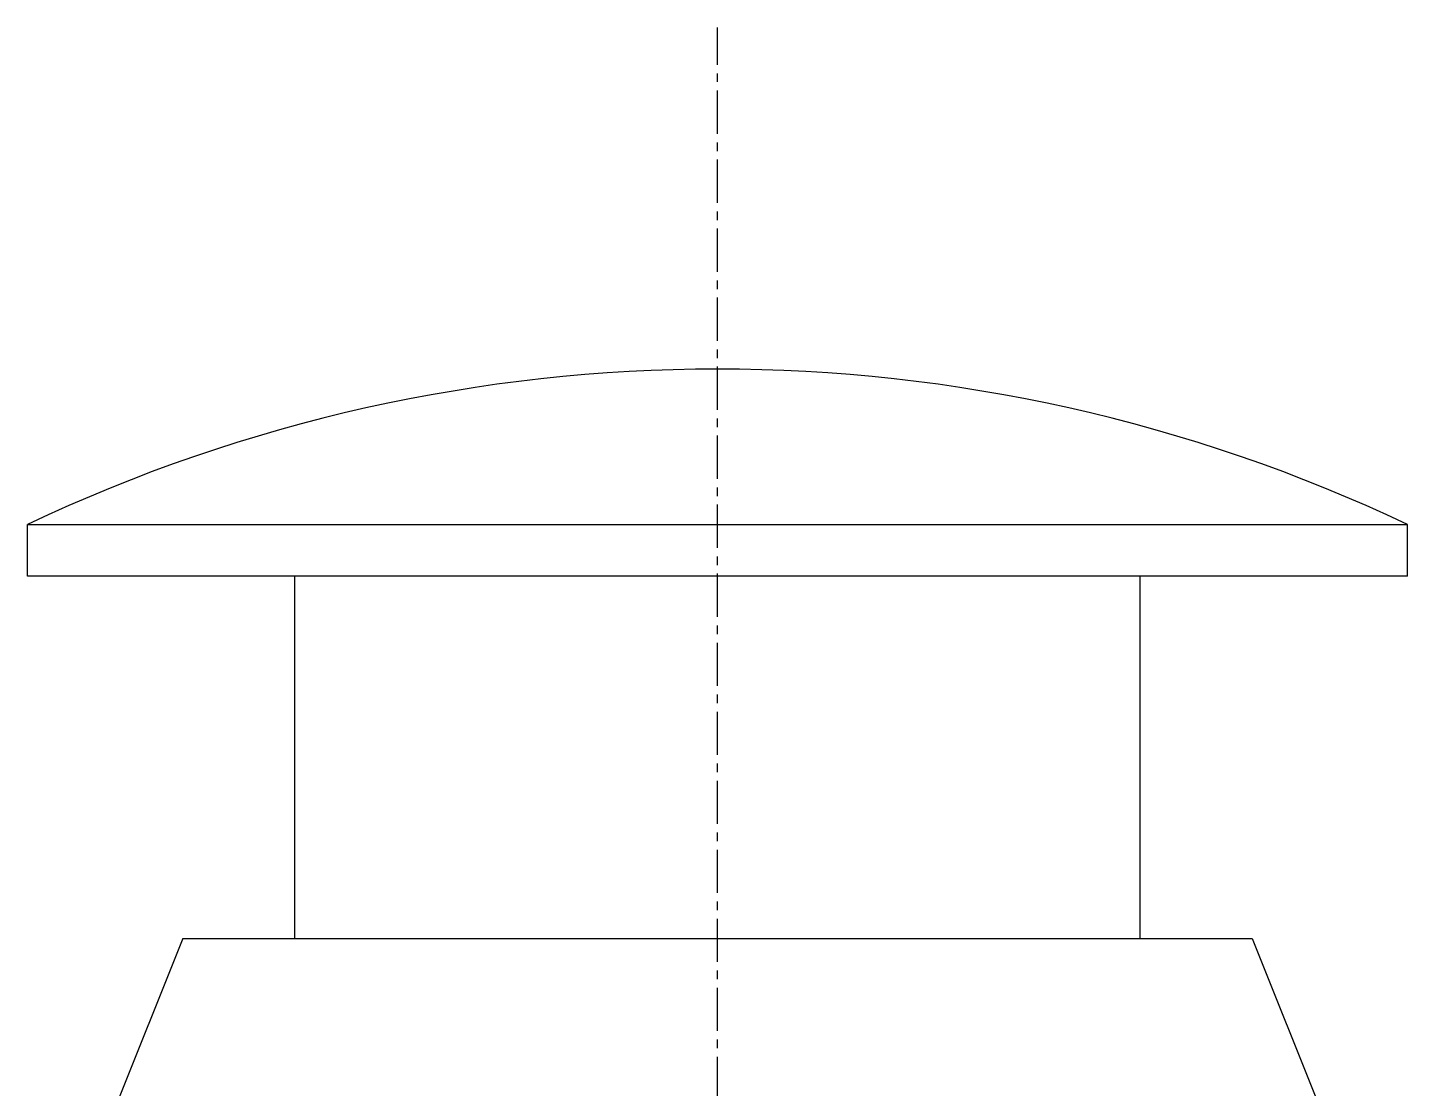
# Model space of a CAD drawing. Extents: x -37 to 246, y -173 to 93.
# Drawn here: x 21.78 to 61.78, y -18.94 to 11.8 of the extents above; entities that cross this region are included whole.
import ezdxf

# ---------------------------------------------------------------- set-up
doc = ezdxf.new("R2010")
doc.units = 0
doc.linetypes.add('CENTER', pattern=[2, 1.25, -0.25, 0.25, -0.25])
doc.layers.get('0').update_dxf_attribs({"linetype": 'CONTINUOUS'})
doc.layers.add('CENTER', color=1, linetype='CENTER')

msp = doc.modelspace()

# ---------------------------------------------------------------- linework, layer by layer
at = {"color": 7, "linetype": 'CONTINUOUS'}
for p, q in [((21.783, -4.095), (21.783, -2.595)), ((21.783, -2.595), (61.783, -2.595)), ((61.783, -4.095), (61.783, -2.595)), ((61.783, -4.095), (21.783, -4.095)), ((29.533, -14.595), (29.533, -4.095)), ((54.033, -14.595), (54.033, -4.095)), ((26.283, -14.595), (24.283, -19.595)), ((26.283, -14.595), (57.283, -14.595)), ((57.283, -14.595), (59.283, -19.595))]:
    msp.add_line(p, q, dxfattribs=at)
msp.add_arc((41.783, -44.79), 46.694, 64.6392, 115.3608, dxfattribs=at)
at = {"layer": 'CENTER', "color": 1, "linetype": 'CENTER'}
msp.add_line((41.783, -127.273), (41.783, 11.804), dxfattribs=at)

doc.saveas('drawing.dxf')
